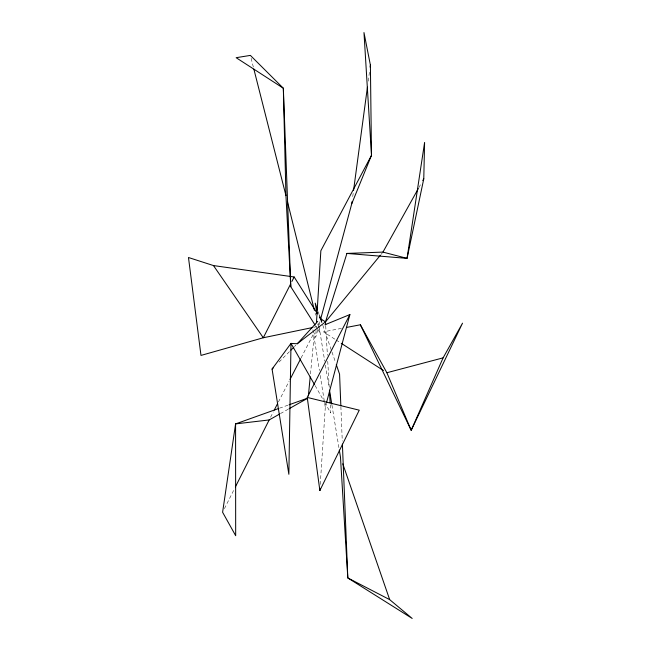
<?xml version="1.0" encoding="UTF-8"?>
<svg xmlns="http://www.w3.org/2000/svg" width="651" height="651" viewBox="0 0 651 651"><rect width="100%" height="100%" fill="white"/><g stroke="black" fill="none" stroke-linecap="round" stroke-linejoin="round"><path stroke-width="0.49" stroke-dasharray="3.25 2.44" d="M316.052 330.586L315.694 337.397L317.802 329.585M320.259 484.409L325.288 407.298L326.322 403.392M310.486 373.926L314.425 332.873M352.736 196.586L353.403 191.573M368.238 81.155L369.451 72.123M319.12 324.703L319.91 321.773M224.424 508.643L234.474 488.73M270.556 417.25L273.33 411.855M278.425 401.968L289.068 381.299M301.104 357.936L314.059 332.767M418.862 187.634L421.319 183.216M381.006 254.451L382.3 252.889M279.059 362.046L289.549 351.507M294.447 346.584L295.847 345.185M280.435 413.597L288.238 409.194M279.515 408.201L288.116 405.125M313.668 327.307L316.63 326.688M341.425 328.405L323.482 331.831L335.322 339.472M336.16 340.017L340.392 342.743M315.662 326.005L317.289 328.568M317.826 329.422L319.991 332.832L319.014 328.91M315.125 385.652L324.174 401.496M324.67 402.375L330.708 412.937L330.244 404.849M318.176 311.764L319.169 314.645M322.79 325.207L331.668 351.133M332.002 352.093L335.623 362.656M251.131 58.338L253.369 67.167M315.125 313.229L315.613 315.19M317.802 324.011L318.778 327.933M318.502 323.124L318.827 325.126M318.99 326.127L324.727 361.126M325.386 365.121L328.991 387.125M331.945 405.125L339 448.124M312.903 329.715L319.413 370.5M320.202 375.472L325.288 407.298M325.72 325.939L327.404 355.275M327.746 361.346L329.26 387.646M340.88 406.623L342.271 441.085"/><path stroke-width="0.98" d="M346.918 253.426L382.943 252.1L407.054 258.366L423.777 178.805L424.598 142.431L407.054 258.366L346.918 253.426L325.492 321.887L325.663 324.922M314.62 384.774L290.997 343.402L288.857 474.294L272.069 369.068L290.997 343.402L297.247 343.777L316.451 322.79L320.853 250.749L371.493 155.345L370.395 65.092L363.974 32.55L371.493 155.345L351.792 203.617L320.707 318.844M324.922 324.792L349.888 314.563L307.248 397.419L359.254 410.179L319.861 490.504L319.991 488.47M308.371 395.954L310.193 376.929M351.792 203.617L352.061 201.607M353.542 190.564L367.424 87.177M370.126 67.102L370.395 65.092M326.582 402.416L349.888 314.563M360.361 324.784L386.881 372.738L411.18 430.303L462.527 323.165L443.103 357.855L411.18 430.303L360.361 324.784L346.405 327.453M235.385 486.924L269.172 419.944L279.572 414.085M290.533 284.137L263.289 337.763L200.98 355.422L188.473 257.503L213.471 265.567L294.162 276.984L317.485 313.888M291.892 281.46L294.162 276.984M274.258 410.057L277.497 403.766M289.996 379.5L300.64 358.831M382.943 252.1L418.365 188.521M422.792 180.571L423.777 178.805M297.247 343.777L325.492 321.887L380.363 255.241M316.451 322.79L317.721 321.35M272.069 369.068L273.469 367.66M290.948 350.1L293.747 347.292M289.109 408.706L307.305 398.445M278.563 408.543L235.581 423.899L222.601 512.264L235.678 535.7L235.581 423.899L269.172 419.944M289.068 404.784L307.223 398.298M386.881 372.738L443.103 357.855M312.683 327.51L263.289 337.763L213.471 265.567M342.402 444.128L347.805 577.942L412.197 618.45L389.672 599.628L347.805 577.942L340.473 457.124L339.326 450.126M341.238 343.289L383.504 370.557M320.251 318.461L325.492 321.887M319.657 317.322L321.822 320.756M290.794 286.741L283.331 88.227L236.142 57.695L250.383 55.4L283.331 88.227L285.952 195.593L290.794 286.741L315.125 325.15M342.784 463.821L389.672 599.628M317.525 309.843L315.214 303.122L316.858 313.123M319.495 315.605L321.797 322.326M336.282 364.576L339.57 374.179L340.839 405.606M253.866 69.128L285.952 195.593M287.408 201.476L314.4 310.291M329.487 390.128L331.782 404.125M307.248 397.419L319.861 490.504M329.43 390.681L330.13 402.823"/></g></svg>
